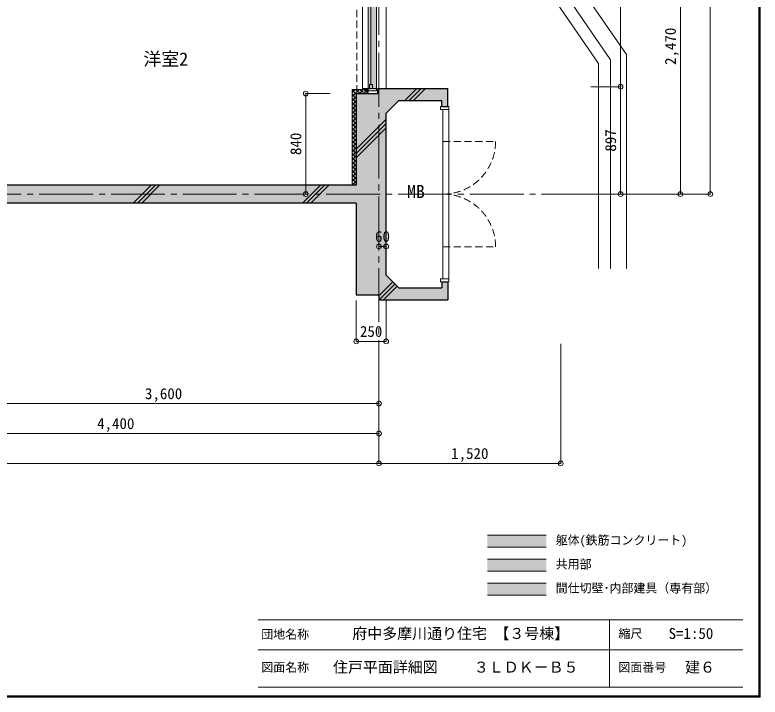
# Model space of a CAD drawing. Units: millimetres at full size, sheet at 1:50. Extents: x -9674 to 9699, y -6794 to 6791.
# Drawn here: x 3469 to 9699, y -6794 to -1095 of the extents above; entities that cross this region are included whole.
import ezdxf
from ezdxf.enums import TextEntityAlignment as Align

# ---------------------------------------------------------------- set-up
doc = ezdxf.new("R2010")
doc.units = ezdxf.units.MM
doc.header["$LTSCALE"] = 50
doc.header["$PDMODE"] = 32
doc.header["$PDSIZE"] = 40
doc.linetypes.add('CHAIN2', pattern=[12, 9, -1, 1, -1])
doc.linetypes.add('DASHED1', pattern=[1.8, 1.2, -0.6])
for name, color, linetype, lineweight in [('0-0_図面枠', 7, 'Continuous', 9), ('0-1_タイトル', 7, 'Continuous', 9), ('1-0_芯', 7, 'CHAIN2', 9), ('1-1_躯体', 2, 'Continuous', 25), ('1-3_建具', 3, 'Continuous', 18), ('1-6_ﾊﾞﾙｺﾆｰ・階段', 4, 'Continuous', 9), ('1-8_ハッチ', 4, 'Continuous', 9), ('1-A_文字', 7, 'Continuous', 9), ('1-B_寸法', 7, 'Continuous', 9), ('1-C_梁', 7, 'DASHED1', 9)]:
    doc.layers.add(name, color=color, linetype=linetype, lineweight=lineweight)
for name, color, linetype in [('4-0', 1, 'Continuous'), ('4-1', 2, 'Continuous'), ('4-F', 4, 'Continuous')]:
    doc.layers.add(name, color=color, linetype=linetype)
doc.styles.add('ＭＳ ゴシック', font='')
doc.styles.get('ＭＳ ゴシック').set_extended_font_data('MS Gothic')

msp = doc.modelspace()

# ---------------------------------------------------------------- linework, layer by layer
at = {"layer": '0-0_図面枠'}
for p, q in [((9688.35, -6783.35), (9688.35, 6780.85)), ((9690.11, -6785.11), (9690.11, 6782.61)), ((9691.87, -6786.88), (9691.87, 6784.38)), ((9693.64, 6786.14), (9693.64, -6788.64)), ((9695.4, -6790.4), (9695.4, 6787.9)), ((9697.16, -6792.16), (9697.16, 6789.66)), ((-9670.4, -6790.4), (9695.4, -6790.4)), ((9693.64, -6788.64), (-9668.64, -6788.64)), ((-9666.87, -6786.88), (9691.87, -6786.88)), ((-9665.11, -6785.11), (9690.11, -6785.11)), ((-9663.35, -6783.35), (9688.35, -6783.35)), ((-9673.92, -6793.93), (9698.92, -6793.93)), ((-9672.16, -6792.16), (9697.16, -6792.16))]:
    msp.add_line(p, q, dxfattribs=at)
msp.add_lwpolyline([(9698.92, -6793.93), (9698.92, 6791.43), (-9673.92, 6791.43)], dxfattribs=at)
at = {"layer": '0-1_タイトル'}
for p, q in [((5503.35, -6148.35), (7653.35, -6148.35)), ((7653.35, -6148.35), (9553.35, -6148.35)), ((8439.55, -6148.35), (8439.55, -6710.85)), ((5503.35, -6398.35), (9553.35, -6398.35)), ((5503.35, -6710.85), (9553.35, -6710.85))]:
    msp.add_line(p, q, dxfattribs=at)
at = {"layer": '1-0_芯'}
for p, q in [((6512.5, 4587.68), (6512.5, -3842.32)), ((-8327.5, -2592.32), (8282.5, -2592.32))]:
    msp.add_line(p, q, dxfattribs=at)
at = {"layer": '1-1_躯体'}
for p, q in [((6502.5, -1752.32), (6502.5, -1710.32)), ((6502.5, -1710.32), (6572.5, -1710.32)), ((6572.5, -1710.32), (7087.5, -1710.32)), ((7087.5, -1860.32), (7087.5, -1710.32)), ((6322.5, -1752.32), (6322.5, -2517.32)), ((6322.5, -1752.32), (6502.5, -1752.32)), ((6572.5, -1916.38), (6678.57, -1810.32)), ((6678.57, -1810.32), (7037.5, -1810.32)), ((7037.5, -1860.32), (7037.5, -1810.32)), ((7037.5, -1860.32), (7087.5, -1860.32)), ((6572.5, -3268.25), (6572.5, -1916.38)), ((6322.5, -2517.32), (-6527.5, -2517.32)), ((6322.5, -2667.32), (-6527.5, -2667.32)), ((6322.5, -2667.32), (6322.5, -3432.32)), ((6572.5, -3268.25), (6678.57, -3374.32)), ((7037.5, -3324.32), (7037.5, -3374.32)), ((7037.5, -3324.32), (7087.5, -3324.32)), ((7087.5, -3324.32), (7087.5, -3474.32)), ((6678.57, -3374.32), (7037.5, -3374.32)), ((6322.5, -3432.32), (6512.5, -3432.32)), ((6512.5, -3432.32), (6512.5, -3474.32)), ((6512.5, -3474.32), (7087.5, -3474.32))]:
    msp.add_line(p, q, dxfattribs=at)
at = {"layer": '1-3_建具', "color": 7, "lineweight": 9}
for p, q in [((6375.5, -1710.32), (6375.5, -158.34)), ((6422.5, -173.34), (6422.5, -1695.32)), ((6492.5, -173.34), (6492.5, -1695.32)), ((6572.5, -1710.32), (6572.5, -158.34)), ((6422.5, -1695.32), (6422.5, -1710.32)), ((6422.5, -1710.32), (6492.5, -1710.32)), ((6492.5, -1730.32), (6422.5, -1730.32)), ((6492.5, -1730.32), (6492.5, -1695.32)), ((7027.5, -1885.32), (7027.5, -1860.32)), ((7097.5, -1885.32), (7027.5, -1885.32)), ((7047.5, -1885.32), (7047.5, -3299.32)), ((7097.5, -3299.32), (7097.5, -1885.32)), ((7027.5, -3299.32), (7027.5, -3324.32)), ((7097.5, -3299.32), (7027.5, -3299.32))]:
    msp.add_line(p, q, dxfattribs=at)
at = {"layer": '1-3_建具'}
for p, q in [((6445.5, -951.83), (6445.5, -1675.32)), ((6433.5, -1675.32), (6457.5, -1675.32)), ((6433.5, -1675.32), (6433.5, -1710.32)), ((6457.5, -1675.32), (6457.5, -1710.32)), ((6375.5, -1740.32), (6376.53, -1740.32)), ((6375.5, -1740.32), (6422.5, -1740.32)), ((6422.5, -1740.32), (6422.5, -1710.32))]:
    msp.add_line(p, q, dxfattribs=at)
at = {"layer": '1-3_建具', "color": 7, "linetype": 'DASHED1', "lineweight": 9}
for p, q in [((7047.5, -2152.32), (7487.5, -2152.32)), ((7047.5, -3032.32), (7487.5, -3032.32))]:
    msp.add_line(p, q, dxfattribs=at)
at = {"layer": '1-3_建具'}
msp.add_lwpolyline([(6375.5, -1740.32), (6375.5, -1710.32), (6422.5, -1710.32)], dxfattribs=at)
at = {"layer": '1-3_建具', "color": 7, "lineweight": 9}
for points in [[(7027.5, -1860.32), (7097.5, -1860.32), (7097.5, -1885.32)], [(7027.5, -3324.32), (7097.5, -3324.32), (7097.5, -3299.32)]]:
    msp.add_lwpolyline(points, dxfattribs=at)
at = {"layer": '1-3_建具', "color": 7, "linetype": 'DASHED1', "lineweight": 9}
for centre, start, end in [((7047.5, -2152.32), 270, 0), ((7047.5, -3032.32), 0, 90)]:
    msp.add_arc(centre, 440, start, end, dxfattribs=at)
at = {"layer": '1-6_ﾊﾞﾙｺﾆｰ・階段', "color": 7}
for p, q in [((7897.5, -669.25), (8447.5, -1469.25)), ((8032.5, -627.32), (8582.5, -1427.32)), ((8582.5, -3214.95), (8582.5, -1427.32)), ((8447.5, -3214.95), (8447.5, -1469.25))]:
    msp.add_line(p, q, dxfattribs=at)
at = {"layer": '1-6_ﾊﾞﾙｺﾆｰ・階段'}
for p in [(7797.5, -700.3), (8347.5, -3214.95)]:
    msp.add_line(p, (8347.5, -1500.3), dxfattribs=at)
at = {"layer": '1-8_ハッチ'}
for p, q in [((6287.5, -1717.32), (6287.5, -2517.32)), ((6287.5, -1717.32), (6375.5, -1717.32)), ((6287.5, -1742.81), (6312.99, -1717.32)), ((6287.5, -1778.16), (6348.35, -1717.32)), ((6287.5, -1722.02), (6322.5, -1757.02)), ((6318.15, -1717.32), (6353.15, -1752.32)), ((6348.7, -1752.32), (6375.5, -1725.52)), ((6353.51, -1717.32), (6375.5, -1739.31)), ((6729.61, -1810.32), (6829.61, -1710.32)), ((6764.97, -1810.32), (6864.97, -1710.32)), ((6800.32, -1810.32), (6900.32, -1710.32)), ((6287.5, -1757.37), (6322.5, -1792.37)), ((6287.5, -1813.52), (6322.5, -1778.52)), ((6287.5, -1792.73), (6322.5, -1827.73)), ((6287.5, -1848.87), (6322.5, -1813.87)), ((6287.5, -1828.08), (6322.5, -1863.08)), ((6287.5, -1884.23), (6322.5, -1849.23)), ((6287.5, -1863.44), (6322.5, -1898.44)), ((6287.5, -1919.58), (6322.5, -1884.58)), ((6287.5, -1898.79), (6322.5, -1933.79)), ((6287.5, -1954.94), (6322.5, -1919.94)), ((6287.5, -1934.15), (6322.5, -1969.15)), ((6287.5, -1990.29), (6322.5, -1955.29)), ((6287.5, -1969.5), (6322.5, -2004.5)), ((6287.5, -2025.65), (6322.5, -1990.65)), ((6322.5, -2217.43), (6572.5, -1967.43)), ((6287.5, -2004.86), (6322.5, -2039.86)), ((6287.5, -2061), (6322.5, -2026)), ((6287.5, -2040.21), (6322.5, -2075.21)), ((6322.5, -2252.78), (6572.5, -2002.78)), ((6322.5, -2288.14), (6572.5, -2038.14)), ((6287.5, -2096.36), (6322.5, -2061.36)), ((6287.5, -2075.57), (6322.5, -2110.57)), ((6287.5, -2131.72), (6322.5, -2096.72)), ((6287.5, -2110.93), (6322.5, -2145.93)), ((6287.5, -2167.07), (6322.5, -2132.07)), ((6287.5, -2146.28), (6322.5, -2181.28)), ((6287.5, -2202.43), (6322.5, -2167.43)), ((6287.5, -2181.64), (6322.5, -2216.64)), ((6287.5, -2237.78), (6322.5, -2202.78)), ((6287.5, -2216.99), (6322.5, -2251.99)), ((6287.5, -2273.14), (6322.5, -2238.14)), ((6287.5, -2252.35), (6322.5, -2287.35)), ((6287.5, -2308.49), (6322.5, -2273.49)), ((6287.5, -2287.7), (6322.5, -2322.7)), ((6287.5, -2343.85), (6322.5, -2308.85)), ((6287.5, -2323.06), (6322.5, -2358.06)), ((6287.5, -2379.2), (6322.5, -2344.2)), ((6287.5, -2358.41), (6322.5, -2393.41)), ((6287.5, -2414.56), (6322.5, -2379.56)), ((6287.5, -2393.77), (6322.5, -2428.77)), ((6287.5, -2449.91), (6322.5, -2414.91)), ((6287.5, -2429.12), (6322.5, -2464.12)), ((6287.5, -2485.27), (6322.5, -2450.27)), ((6287.5, -2464.48), (6322.5, -2499.48)), ((6290.81, -2517.32), (6322.5, -2485.62)), ((4458.4, -2667.32), (4608.4, -2517.32)), ((4493.75, -2667.32), (4643.75, -2517.32)), ((4529.11, -2667.32), (4679.11, -2517.32)), ((5872.61, -2667.32), (6022.61, -2517.32)), ((5907.97, -2667.32), (6057.97, -2517.32)), ((5943.32, -2667.32), (6093.32, -2517.32)), ((6287.5, -2499.83), (6304.98, -2517.32)), ((6512.5, -3441.64), (6629.19, -3324.94)), ((6515.18, -3474.32), (6646.87, -3342.62)), ((6550.53, -3474.32), (6664.55, -3360.3))]:
    msp.add_line(p, q, dxfattribs=at)
at = {"layer": '1-B_寸法'}
for p, q in [((9282.5, 3587.68), (9282.5, -2592.32)), ((9032.5, -122.32), (9032.5, -2592.32)), ((8532.5, -1695.32), (8532.5, -175.32)), ((8282.5, -1695.32), (8532.5, -1695.32)), ((8532.5, -2592.32), (8532.5, -1695.32)), ((5900.59, -1752.32), (6103.35, -1752.32)), ((5900.59, -1752.32), (5900.59, -2592.32)), ((8282.5, -2592.32), (9282.5, -2592.32)), ((6572.5, -3029.33), (6512.5, -3029.33)), ((6322.5, -3822.51), (6322.5, -3482.32)), ((6572.5, -3822.51), (6572.5, -3482.32)), ((6322.5, -3822.51), (6572.5, -3822.51)), ((6512.5, -3842.32), (6512.5, -4842.32)), ((8032.5, -3842.32), (8032.5, -4842.32)), ((2912.5, -4342.32), (6512.5, -4342.32)), ((2112.5, -4592.32), (6512.5, -4592.32)), ((-6587.5, -4842.32), (6512.5, -4842.32)), ((6512.5, -4842.32), (8032.5, -4842.32)), ((7418.68, -5442.6), (7911.11, -5442.6)), ((7418.68, -5542.6), (7911.11, -5542.6)), ((7418.68, -5642.6), (7911.11, -5642.6)), ((7418.68, -5742.6), (7911.11, -5742.6)), ((7418.68, -5842.6), (7911.11, -5842.6)), ((7418.68, -5942.6), (7911.11, -5942.6))]:
    msp.add_line(p, q, dxfattribs=at)
at = {"layer": '1-B_寸法', "color": 3}
for p in [(8532.5, -1695.32), (5900.59, -1752.32), (5900.59, -2592.32), (8532.5, -2592.32), (9032.5, -2592.32), (9282.5, -2592.32), (6512.5, -3029.33), (6572.5, -3029.33), (6322.5, -3822.51), (6572.5, -3822.51), (6512.5, -4342.32), (6512.5, -4592.32), (6512.5, -4842.32), (8032.5, -4842.32)]:
    msp.add_point(p, dxfattribs=at)
at = {"layer": '1-B_寸法', "color": 1}
msp.add_solid([(7418.68, -5442.6), (7418.68, -5542.6), (7911.11, -5442.6), (7911.11, -5542.6)], dxfattribs=at)
at = {"layer": '1-B_寸法', "color": 2}
msp.add_solid([(7418.68, -5742.6), (7418.68, -5642.6), (7911.11, -5742.6), (7911.11, -5642.6)], dxfattribs=at)
at = {"layer": '1-B_寸法', "color": 4}
msp.add_solid([(7418.68, -5942.6), (7418.68, -5842.6), (7911.11, -5942.6), (7911.11, -5842.6)], dxfattribs=at)
at = {"layer": '1-C_梁'}
msp.add_line((6327.9, -153.32), (6327.9, -1717.32), dxfattribs=at)
at = {"layer": '4-0'}
for points in [[(7087.5, -1710.32), (6502.5, -1710.32), (6502.5, -1752.32)], [(7037.5, -1810.32), (7087.5, -1710.32), (6502.5, -1752.32)], [(7037.5, -1860.32), (7087.5, -1860.32), (7087.5, -1710.32)], [(7037.5, -1810.32), (7037.5, -1860.32), (7087.5, -1710.32)], [(6502.5, -1752.32), (6322.5, -1752.32), (6322.5, -3432.32)], [(6502.5, -1752.32), (6322.5, -3432.32), (6512.5, -3432.32)], [(6502.5, -1752.32), (6572.5, -1916.38), (6678.57, -1810.32)], [(6502.5, -1752.32), (6678.57, -1810.32), (7037.5, -1810.32)], [(6512.5, -3432.32), (6572.5, -1916.38), (6502.5, -1752.32)], [(6512.5, -3432.32), (6572.5, -3268.25), (6572.5, -1916.38)], [(6322.5, -2517.32), (6322.5, -2667.32), (-6527.5, -2517.32), (-6527.5, -2667.32)], [(6512.5, -3474.32), (6678.57, -3374.32), (6572.5, -3268.25)], [(6512.5, -3432.32), (6512.5, -3474.32), (6572.5, -3268.25)], [(7087.5, -3474.32), (7087.5, -3324.32), (7037.5, -3324.32)], [(7087.5, -3474.32), (7037.5, -3324.32), (7037.5, -3374.32)], [(6512.5, -3474.32), (7087.5, -3474.32), (6678.57, -3374.32)], [(7087.5, -3474.32), (7037.5, -3374.32), (6678.57, -3374.32)]]:
    msp.add_solid(points, dxfattribs=at)
at = {"layer": '4-1'}
msp.add_solid([(6422.5, -1730.32), (6492.5, -1730.32), (6422.51, -138.34), (6492.5, -138.34)], dxfattribs=at)
at = {"layer": '4-F'}
for points in [[(6422.39, -1752.17), (6375.5, -1717.32), (6287.5, -1717.32)], [(6287.5, -1717.32), (6287.5, -2517.32), (6322.5, -2517.32)], [(6287.5, -1717.32), (6322.5, -2517.32), (6322.5, -1752.32)], [(6287.5, -1717.32), (6322.5, -1752.32), (6422.39, -1752.17)], [(6422.39, -1752.17), (6422.5, -1710.32), (6375.5, -1710.32)], [(6422.39, -1752.17), (6375.5, -1710.32), (6375.5, -1717.32)]]:
    msp.add_solid(points, dxfattribs=at)

# ---------------------------------------------------------------- texts
at = {"layer": '0-1_タイトル', "style": 'ＭＳ ゴシック'}
for s, height, p in [('団地名称', 73.31, (5528.35, -6328.57)), ('府中多摩川通り住宅 【３号棟】', 91.64, (6290.2, -6335.85)), ('縮尺', 73.31, (8514.55, -6323.35)), ('S=1:50', 91.64, (8933.95, -6335.85)), ('図面名称', 73.31, (5528.35, -6604.6)), ('住戸平面詳細図', 91.64, (6128.35, -6617.1)), ('３ＬＤＫ－Ｂ５', 91.64, (7305.86, -6617.1)), ('図面番号', 73.31, (8514.55, -6604.6)), ('建６', 91.64, (9071.45, -6617.1))]:
    msp.add_text(s, height=height, dxfattribs=at).set_placement(p, align=Align.BOTTOM_LEFT)
at = {"layer": '1-A_文字', "style": 'ＭＳ ゴシック'}
for s, p in [('洋室2', (4542.47, -1551.59)), ('MB', (6746.33, -2658.18))]:
    msp.add_text(s, height=110, dxfattribs=at).set_placement(p, align=Align.BOTTOM_LEFT)
at = {"layer": '1-B_寸法', "style": 'ＭＳ ゴシック'}
for s, p in [('2,470', (9022.5, -1513.57)), ('840', (5890.59, -2266.07)), ('897', (8522.5, -2237.57))]:
    msp.add_text(s, height=91.64, rotation=90, dxfattribs=at).set_placement(p, align=Align.BOTTOM_LEFT)
for s, height, p in [('60', 91.64, (6480, -3019.33)), ('250', 91.64, (6353.75, -3812.51)), ('3,600', 91.64, (4556.25, -4332.32)), ('4,400', 91.64, (4156.25, -4582.32)), ('1,520', 91.64, (7116.25, -4832.32)), ('躯体(鉄筋コンクリート)', 73.31, (7990.07, -5542.6)), ('共用部', 73.31, (7990.07, -5742.6)), ('間仕切壁･内部建具（専有部）', 73.31, (7990.07, -5942.6))]:
    msp.add_text(s, height=height, dxfattribs=at).set_placement(p, align=Align.BOTTOM_LEFT)

doc.saveas('drawing.dxf')
